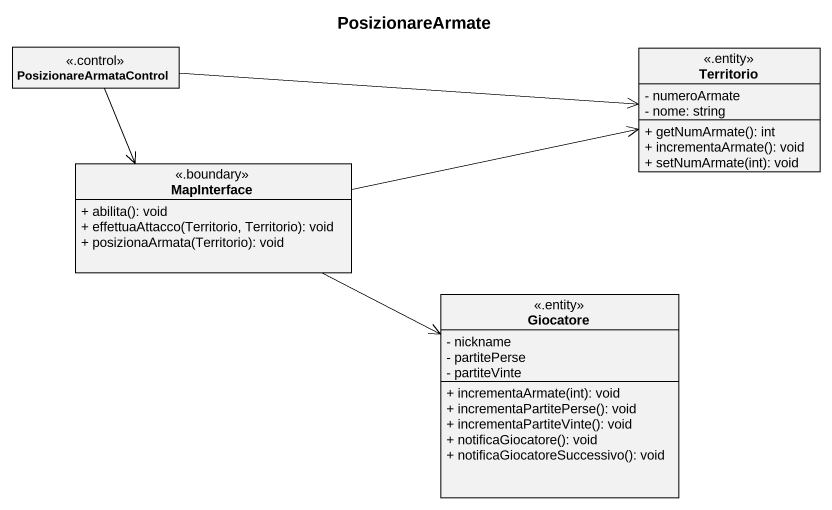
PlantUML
@startuml
title PosizionareArmate
hide circle
hide empty members
skinparam classAttributeIconSize 0
class PosizionareArmataControl <<.control>>
class Territorio <<.entity>> {
  - numeroArmate
  - nome: string
  + getNumArmate(): int
  + incrementaArmate(): void
  + setNumArmate(int): void
}
class MapInterface <<.boundary>> {
  + abilita(): void
  + effettuaAttacco(Territorio, Territorio): void
  + posizionaArmata(Territorio): void
}
class Giocatore <<.entity>> {
  - nickname
  - partitePerse
  - partiteVinte
  + incrementaArmate(int): void
  + incrementaPartitePerse(): void
  + incrementaPartiteVinte(): void
  + notificaGiocatore(): void
  + notificaGiocatoreSuccessivo(): void
}
PosizionareArmataControl -right-> Territorio
PosizionareArmataControl --> MapInterface
MapInterface -right-> Territorio
MapInterface -right-> Giocatore
@enduml
